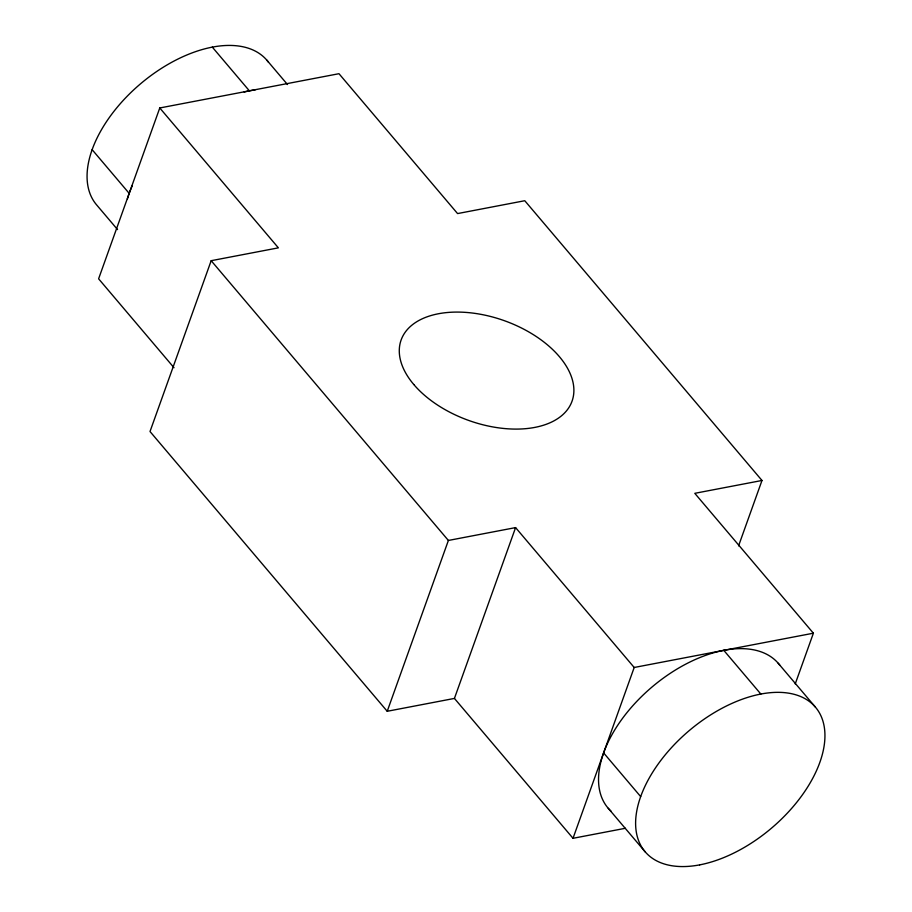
<?xml version="1.0" encoding="UTF-8"?>
<svg xmlns="http://www.w3.org/2000/svg" width="912" height="912" viewBox="0 0 912 912"><rect width="100%" height="100%" fill="white"/><g stroke="black" fill="none" stroke-linecap="round" stroke-linejoin="round"><path stroke-width="1.37" d="M738.572 545.866L761.987 480.476L524.776 200.72L457.573 213.579L338.979 73.701L159.771 107.969L98.61 278.798L173.998 367.707M159.771 107.969L278.377 247.847L211.174 260.695L150.013 431.524L387.224 711.28L454.427 698.421L515.588 527.603L634.193 667.481L573.021 838.299L454.427 698.421M387.224 711.28L448.385 540.451L515.588 527.603M795.23 683.92L813.39 633.202L694.784 493.324L761.987 480.476M634.193 667.481L813.39 633.202M573.021 838.299L625.404 828.278M266.714 60.021L287.508 84.542M778.187 663.241L815.248 706.948M212.314 47.128L249.375 90.835M723.786 650.336L760.847 694.055M211.174 260.695L448.385 540.451M92.135 149.671L129.196 193.39M603.607 752.89L640.669 796.598M117.545 229.573L96.752 205.052A111.72 63.817 -40.3 0 1 141.85 82.696A111.72 63.817 -40.3 0 1 268.436 62.187M608.224 808.26L645.286 851.979M611.12 811.258A111.72 63.817 -40.3 0 1 650.552 688.264A111.72 63.817 -40.3 0 1 779.92 665.395M127.395 198.907A111.72 63.817 -40.3 0 1 132.194 185.888M244.142 91.975A111.72 63.817 -40.3 0 1 255.143 89.9M413.786 384.511A90.767 52.964 19.7 0 0 564.71 412.84A90.767 52.964 19.7 0 0 481.251 314.412A90.767 52.964 19.7 0 0 413.786 384.511M699.686 864.872A111.72 63.817 -40.3 0 0 823.16 721.916A111.72 63.817 -40.3 0 0 667.96 751.602A111.72 63.817 -40.3 0 0 699.686 864.872"/></g></svg>
